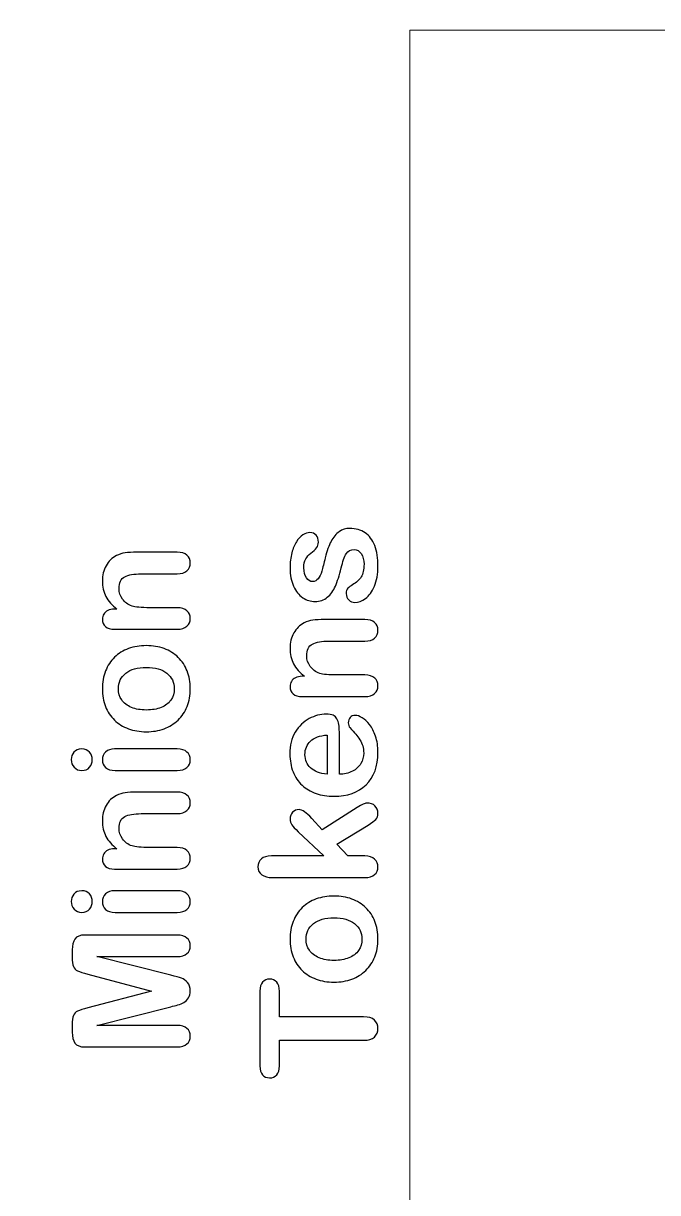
# Model space of a CAD drawing. Header units: inches. Extents: x -11.2 to 11.8, y -8.6 to 8.5.
# Drawn here: x -2.721 to -2.286, y 3.307 to 4.108 of the extents above; entities that cross this region are included whole.
import ezdxf

# ---------------------------------------------------------------- set-up
doc = ezdxf.new("R2010")
doc.units = ezdxf.units.IN
doc.header["$MEASUREMENT"] = 0
doc.layers.add('Tiny token holder', color=7, linetype='Continuous')

msp = doc.modelspace()

# ---------------------------------------------------------------- linework, layer by layer
at = {"layer": 'Tiny token holder', "color": 240, "lineweight": 9}
for points, knots in [([(-3.46482, 3.76611), (-3.46482, 3.76611), (-3.58981, 3.76611), (-3.58981, 3.76611), (-3.58981, 3.76611), (-3.58981, 3.76611), (-3.58981, 3.39111), (-3.58981, 3.39111), (-3.58981, 3.39111), (-3.58981, 3.39111), (-3.46482, 3.39111), (-3.46482, 3.39111), (-3.46482, 3.39111), (-3.46482, 3.39111), (-3.46482, 2.76611), (-3.46482, 2.76611), (-3.46482, 2.76611), (-3.46482, 2.76611), (-1.49749, 2.76611), (-1.49749, 2.76611), (-1.49749, 2.76611), (-1.49749, 2.76611), (-1.4975, 2.64111), (-1.4975, 2.64111), (-1.4975, 2.64111), (-1.4975, 2.64111), (-1.1225, 2.64111), (-1.1225, 2.64111), (-1.1225, 2.64111), (-1.1225, 2.64111), (-1.12249, 2.76611), (-1.12249, 2.76611), (-1.12249, 2.76611), (-1.12249, 2.76611), (-0.11482, 2.76611), (-0.11482, 2.76611), (-0.11482, 2.76611), (-0.11482, 2.76611), (-0.11482, 3.39111), (-0.11482, 3.39111), (-0.11482, 3.39111), (-0.11482, 3.39111), (0.01017, 3.39111), (0.01017, 3.39111), (0.01017, 3.39111), (0.01017, 3.39111), (0.01017, 3.76611), (0.01017, 3.76611), (0.01017, 3.76611), (0.01017, 3.76611), (-0.11482, 3.76611), (-0.11482, 3.76611), (-0.11482, 3.76611), (-0.11482, 3.76611), (-0.11482, 4.39111), (-0.11482, 4.39111), (-0.11482, 4.39111), (-0.11482, 4.39111), (-1.1225, 4.39111), (-1.1225, 4.39111), (-1.1225, 4.39111), (-1.1225, 4.39111), (-1.12249, 4.5161), (-1.12249, 4.5161), (-1.12249, 4.5161), (-1.12249, 4.5161), (-1.49749, 4.5161), (-1.49749, 4.5161), (-1.49749, 4.5161), (-1.49749, 4.5161), (-1.4975, 4.39111), (-1.4975, 4.39111), (-1.4975, 4.39111), (-1.4975, 4.39111), (-3.46482, 4.39111), (-3.46482, 4.39111), (-3.46482, 4.39111), (-3.46482, 4.39111), (-3.46482, 3.76611), (-3.46482, 3.76611)], [0, 0, 0, 0, 0.047619, 0.047619, 0.047619, 0.047619, 0.095238, 0.095238, 0.095238, 0.095238, 0.142857, 0.142857, 0.142857, 0.142857, 0.190476, 0.190476, 0.190476, 0.190476, 0.238095, 0.238095, 0.238095, 0.238095, 0.285714, 0.285714, 0.285714, 0.285714, 0.333333, 0.333333, 0.333333, 0.333333, 0.380952, 0.380952, 0.380952, 0.380952, 0.428571, 0.428571, 0.428571, 0.428571, 0.47619, 0.47619, 0.47619, 0.47619, 0.52381, 0.52381, 0.52381, 0.52381, 0.571429, 0.571429, 0.571429, 0.571429, 0.619048, 0.619048, 0.619048, 0.619048, 0.666667, 0.666667, 0.666667, 0.666667, 0.714286, 0.714286, 0.714286, 0.714286, 0.761905, 0.761905, 0.761905, 0.761905, 0.809524, 0.809524, 0.809524, 0.809524, 0.857143, 0.857143, 0.857143, 0.857143, 0.904762, 0.904762, 0.904762, 0.904762, 1, 1, 1, 1]), ([(-2.45608, 4.10361), (-2.45608, 4.10361), (-2.05608, 4.10361), (-2.05608, 4.10361), (-2.05608, 4.10361), (-2.05608, 4.10361), (-2.05608, 3.05361), (-2.05608, 3.05361), (-2.05608, 3.05361), (-2.05608, 3.05361), (-2.45608, 3.05361), (-2.45608, 3.05361), (-2.45608, 3.05361), (-2.45608, 3.05361), (-2.45608, 4.10361), (-2.45608, 4.10361)], [0, 0, 0, 0, 0.2, 0.2, 0.2, 0.2, 0.4, 0.4, 0.4, 0.4, 0.6, 0.6, 0.6, 0.6, 1, 1, 1, 1])]:
    msp.add_open_spline(points, degree=3, knots=knots, dxfattribs=at)
at = {"layer": 'Tiny token holder', "color": 250}
for points, knots in [([(-2.49715, 3.7623), (-2.49307, 3.7623), (-2.48957, 3.7613), (-2.48667, 3.75931), (-2.48667, 3.75931), (-2.48376, 3.75733), (-2.48156, 3.75439), (-2.48006, 3.7505), (-2.48006, 3.7505), (-2.47856, 3.74661), (-2.47781, 3.74189), (-2.47781, 3.73631), (-2.47781, 3.73631), (-2.47781, 3.731), (-2.47863, 3.72644), (-2.48026, 3.72265), (-2.48026, 3.72265), (-2.48187, 3.71885), (-2.48391, 3.71606), (-2.48635, 3.71424), (-2.48635, 3.71424), (-2.48878, 3.71244), (-2.49122, 3.71154), (-2.49369, 3.71154), (-2.49369, 3.71154), (-2.49531, 3.71154), (-2.4967, 3.71211), (-2.49785, 3.71328), (-2.49785, 3.71328), (-2.49902, 3.71443), (-2.49959, 3.71589), (-2.49959, 3.71767), (-2.49959, 3.71767), (-2.49959, 3.71922), (-2.4992, 3.72041), (-2.49844, 3.72124), (-2.49844, 3.72124), (-2.49769, 3.72207), (-2.49663, 3.72287), (-2.49524, 3.72363), (-2.49524, 3.72363), (-2.49259, 3.72515), (-2.49063, 3.72696), (-2.48933, 3.72907), (-2.48933, 3.72907), (-2.48802, 3.73119), (-2.48737, 3.73407), (-2.48737, 3.73772), (-2.48737, 3.73772), (-2.48737, 3.74069), (-2.48804, 3.74311), (-2.48935, 3.745), (-2.48935, 3.745), (-2.49067, 3.74691), (-2.49219, 3.74785), (-2.49389, 3.74785), (-2.49389, 3.74785), (-2.4965, 3.74785), (-2.49839, 3.74687), (-2.49959, 3.74491), (-2.49959, 3.74491), (-2.50078, 3.74293), (-2.50193, 3.73969), (-2.50302, 3.73517), (-2.50302, 3.73517), (-2.50428, 3.73007), (-2.50561, 3.72593), (-2.507, 3.72272), (-2.507, 3.72272), (-2.50839, 3.71954), (-2.51024, 3.71698), (-2.51252, 3.71506), (-2.51252, 3.71506), (-2.5148, 3.71315), (-2.51759, 3.71219), (-2.52093, 3.71219), (-2.52093, 3.71219), (-2.52391, 3.71219), (-2.5267, 3.71307), (-2.52935, 3.71483), (-2.52935, 3.71483), (-2.532, 3.71661), (-2.53409, 3.71922), (-2.53567, 3.72269), (-2.53567, 3.72269), (-2.53724, 3.72613), (-2.53804, 3.7303), (-2.53804, 3.73519), (-2.53804, 3.73519), (-2.53804, 3.73902), (-2.53765, 3.74246), (-2.53685, 3.7455), (-2.53685, 3.7455), (-2.53606, 3.74856), (-2.53498, 3.75111), (-2.53365, 3.75315), (-2.53365, 3.75315), (-2.5323, 3.7552), (-2.53081, 3.75676), (-2.52919, 3.75781), (-2.52919, 3.75781), (-2.52756, 3.75889), (-2.52596, 3.75943), (-2.52441, 3.75943), (-2.52441, 3.75943), (-2.52272, 3.75943), (-2.52131, 3.75885), (-2.52024, 3.7577), (-2.52024, 3.7577), (-2.51915, 3.75657), (-2.51861, 3.75494), (-2.51861, 3.75285), (-2.51861, 3.75285), (-2.51861, 3.75133), (-2.51904, 3.75004), (-2.51991, 3.74896), (-2.51991, 3.74896), (-2.52078, 3.74791), (-2.52207, 3.74669), (-2.52381, 3.7453), (-2.52381, 3.7453), (-2.52526, 3.74419), (-2.52643, 3.74287), (-2.5273, 3.74135), (-2.5273, 3.74135), (-2.52817, 3.73983), (-2.52859, 3.73778), (-2.52859, 3.73517), (-2.52859, 3.73517), (-2.52859, 3.7325), (-2.52802, 3.73028), (-2.52689, 3.7285), (-2.52689, 3.7285), (-2.52574, 3.72674), (-2.52431, 3.72585), (-2.52261, 3.72585), (-2.52261, 3.72585), (-2.52106, 3.72585), (-2.51978, 3.7265), (-2.5188, 3.7278), (-2.5188, 3.7278), (-2.5178, 3.72911), (-2.51696, 3.73085), (-2.51631, 3.73306), (-2.51631, 3.73306), (-2.51567, 3.73526), (-2.51487, 3.7383), (-2.51393, 3.74217), (-2.51393, 3.74217), (-2.51281, 3.74676), (-2.51146, 3.75052), (-2.50991, 3.75343), (-2.50991, 3.75343), (-2.50835, 3.75633), (-2.50652, 3.75854), (-2.50439, 3.76004), (-2.50439, 3.76004), (-2.50228, 3.76154), (-2.49987, 3.7623), (-2.49715, 3.7623)], [0, 0, 0, 0, 0.02439, 0.02439, 0.02439, 0.02439, 0.04878, 0.04878, 0.04878, 0.04878, 0.073171, 0.073171, 0.073171, 0.073171, 0.097561, 0.097561, 0.097561, 0.097561, 0.121951, 0.121951, 0.121951, 0.121951, 0.146341, 0.146341, 0.146341, 0.146341, 0.170732, 0.170732, 0.170732, 0.170732, 0.195122, 0.195122, 0.195122, 0.195122, 0.219512, 0.219512, 0.219512, 0.219512, 0.243902, 0.243902, 0.243902, 0.243902, 0.268293, 0.268293, 0.268293, 0.268293, 0.292683, 0.292683, 0.292683, 0.292683, 0.317073, 0.317073, 0.317073, 0.317073, 0.341463, 0.341463, 0.341463, 0.341463, 0.365854, 0.365854, 0.365854, 0.365854, 0.390244, 0.390244, 0.390244, 0.390244, 0.414634, 0.414634, 0.414634, 0.414634, 0.439024, 0.439024, 0.439024, 0.439024, 0.463415, 0.463415, 0.463415, 0.463415, 0.487805, 0.487805, 0.487805, 0.487805, 0.512195, 0.512195, 0.512195, 0.512195, 0.536585, 0.536585, 0.536585, 0.536585, 0.560976, 0.560976, 0.560976, 0.560976, 0.585366, 0.585366, 0.585366, 0.585366, 0.609756, 0.609756, 0.609756, 0.609756, 0.634146, 0.634146, 0.634146, 0.634146, 0.658537, 0.658537, 0.658537, 0.658537, 0.682927, 0.682927, 0.682927, 0.682927, 0.707317, 0.707317, 0.707317, 0.707317, 0.731707, 0.731707, 0.731707, 0.731707, 0.756098, 0.756098, 0.756098, 0.756098, 0.780488, 0.780488, 0.780488, 0.780488, 0.804878, 0.804878, 0.804878, 0.804878, 0.829268, 0.829268, 0.829268, 0.829268, 0.853659, 0.853659, 0.853659, 0.853659, 0.878049, 0.878049, 0.878049, 0.878049, 0.902439, 0.902439, 0.902439, 0.902439, 0.926829, 0.926829, 0.926829, 0.926829, 0.95122, 0.95122, 0.95122, 0.95122, 1, 1, 1, 1]), ([(-2.65844, 3.70703), (-2.65844, 3.70703), (-2.65665, 3.70703), (-2.65665, 3.70703), (-2.65665, 3.70703), (-2.66009, 3.70964), (-2.66261, 3.71249), (-2.66422, 3.71558), (-2.66422, 3.71558), (-2.66583, 3.71867), (-2.66663, 3.72223), (-2.66663, 3.72625), (-2.66663, 3.72625), (-2.66663, 3.73016), (-2.66578, 3.73364), (-2.66407, 3.73673), (-2.66407, 3.73673), (-2.66239, 3.7398), (-2.65998, 3.7421), (-2.65687, 3.74362), (-2.65687, 3.74362), (-2.65506, 3.7446), (-2.65311, 3.74523), (-2.651, 3.74553), (-2.651, 3.74553), (-2.64891, 3.7458), (-2.64622, 3.74595), (-2.64298, 3.74595), (-2.64298, 3.74595), (-2.64298, 3.74595), (-2.61541, 3.74595), (-2.61541, 3.74595), (-2.61541, 3.74595), (-2.61244, 3.74595), (-2.6102, 3.74527), (-2.60869, 3.74391), (-2.60869, 3.74391), (-2.60717, 3.74256), (-2.60641, 3.74079), (-2.60641, 3.73862), (-2.60641, 3.73862), (-2.60641, 3.73641), (-2.60719, 3.73462), (-2.60874, 3.73323), (-2.60874, 3.73323), (-2.6103, 3.73186), (-2.61252, 3.73117), (-2.61541, 3.73117), (-2.61541, 3.73117), (-2.61541, 3.73117), (-2.64011, 3.73117), (-2.64011, 3.73117), (-2.64011, 3.73117), (-2.64498, 3.73117), (-2.64872, 3.73049), (-2.65131, 3.72914), (-2.65131, 3.72914), (-2.65389, 3.72779), (-2.65519, 3.72508), (-2.65519, 3.72103), (-2.65519, 3.72103), (-2.65519, 3.7184), (-2.65441, 3.71599), (-2.65283, 3.7138), (-2.65283, 3.7138), (-2.65126, 3.71164), (-2.64909, 3.71004), (-2.64633, 3.70904), (-2.64633, 3.70904), (-2.64413, 3.70832), (-2.64002, 3.70795), (-2.63396, 3.70795), (-2.63396, 3.70795), (-2.63396, 3.70795), (-2.61541, 3.70795), (-2.61541, 3.70795), (-2.61541, 3.70795), (-2.61241, 3.70795), (-2.61017, 3.70725), (-2.60867, 3.70586), (-2.60867, 3.70586), (-2.60717, 3.70447), (-2.60641, 3.70267), (-2.60641, 3.70049), (-2.60641, 3.70049), (-2.60641, 3.69836), (-2.60719, 3.6966), (-2.60874, 3.69523), (-2.60874, 3.69523), (-2.6103, 3.69386), (-2.61252, 3.69317), (-2.61541, 3.69317), (-2.61541, 3.69317), (-2.61541, 3.69317), (-2.65822, 3.69317), (-2.65822, 3.69317), (-2.65822, 3.69317), (-2.66104, 3.69317), (-2.66315, 3.69379), (-2.66454, 3.69501), (-2.66454, 3.69501), (-2.66593, 3.69625), (-2.66663, 3.69792), (-2.66663, 3.70004), (-2.66663, 3.70004), (-2.66663, 3.70134), (-2.66631, 3.70253), (-2.6657, 3.70356), (-2.6657, 3.70356), (-2.66509, 3.70462), (-2.66417, 3.70545), (-2.66294, 3.70608), (-2.66294, 3.70608), (-2.6617, 3.70671), (-2.6602, 3.70703), (-2.65844, 3.70703)], [0, 0, 0, 0, 0.033333, 0.033333, 0.033333, 0.033333, 0.066667, 0.066667, 0.066667, 0.066667, 0.1, 0.1, 0.1, 0.1, 0.133333, 0.133333, 0.133333, 0.133333, 0.166667, 0.166667, 0.166667, 0.166667, 0.2, 0.2, 0.2, 0.2, 0.233333, 0.233333, 0.233333, 0.233333, 0.266667, 0.266667, 0.266667, 0.266667, 0.3, 0.3, 0.3, 0.3, 0.333333, 0.333333, 0.333333, 0.333333, 0.366667, 0.366667, 0.366667, 0.366667, 0.4, 0.4, 0.4, 0.4, 0.433333, 0.433333, 0.433333, 0.433333, 0.466667, 0.466667, 0.466667, 0.466667, 0.5, 0.5, 0.5, 0.5, 0.533333, 0.533333, 0.533333, 0.533333, 0.566667, 0.566667, 0.566667, 0.566667, 0.6, 0.6, 0.6, 0.6, 0.633333, 0.633333, 0.633333, 0.633333, 0.666667, 0.666667, 0.666667, 0.666667, 0.7, 0.7, 0.7, 0.7, 0.733333, 0.733333, 0.733333, 0.733333, 0.766667, 0.766667, 0.766667, 0.766667, 0.8, 0.8, 0.8, 0.8, 0.833333, 0.833333, 0.833333, 0.833333, 0.866667, 0.866667, 0.866667, 0.866667, 0.9, 0.9, 0.9, 0.9, 0.933333, 0.933333, 0.933333, 0.933333, 1, 1, 1, 1]), ([(-2.52985, 3.66093), (-2.52985, 3.66093), (-2.52806, 3.66093), (-2.52806, 3.66093), (-2.52806, 3.66093), (-2.5315, 3.66354), (-2.53402, 3.66639), (-2.53563, 3.66948), (-2.53563, 3.66948), (-2.53724, 3.67257), (-2.53804, 3.67613), (-2.53804, 3.68015), (-2.53804, 3.68015), (-2.53804, 3.68406), (-2.53719, 3.68754), (-2.53548, 3.69063), (-2.53548, 3.69063), (-2.5338, 3.6937), (-2.53139, 3.696), (-2.52828, 3.69752), (-2.52828, 3.69752), (-2.52646, 3.6985), (-2.52452, 3.69913), (-2.52241, 3.69943), (-2.52241, 3.69943), (-2.52031, 3.6997), (-2.51763, 3.69985), (-2.51439, 3.69985), (-2.51439, 3.69985), (-2.51439, 3.69985), (-2.48681, 3.69985), (-2.48681, 3.69985), (-2.48681, 3.69985), (-2.48385, 3.69985), (-2.48161, 3.69917), (-2.48009, 3.69781), (-2.48009, 3.69781), (-2.47857, 3.69646), (-2.47781, 3.69469), (-2.47781, 3.69252), (-2.47781, 3.69252), (-2.47781, 3.69031), (-2.47859, 3.68852), (-2.48015, 3.68713), (-2.48015, 3.68713), (-2.4817, 3.68576), (-2.48393, 3.68507), (-2.48681, 3.68507), (-2.48681, 3.68507), (-2.48681, 3.68507), (-2.51152, 3.68507), (-2.51152, 3.68507), (-2.51152, 3.68507), (-2.51639, 3.68507), (-2.52013, 3.68439), (-2.52272, 3.68304), (-2.52272, 3.68304), (-2.5253, 3.68169), (-2.52659, 3.67898), (-2.52659, 3.67493), (-2.52659, 3.67493), (-2.52659, 3.6723), (-2.52581, 3.66989), (-2.52424, 3.6677), (-2.52424, 3.6677), (-2.52267, 3.66554), (-2.5205, 3.66394), (-2.51774, 3.66294), (-2.51774, 3.66294), (-2.51554, 3.66222), (-2.51143, 3.66185), (-2.50537, 3.66185), (-2.50537, 3.66185), (-2.50537, 3.66185), (-2.48681, 3.66185), (-2.48681, 3.66185), (-2.48681, 3.66185), (-2.48381, 3.66185), (-2.48157, 3.66115), (-2.48007, 3.65976), (-2.48007, 3.65976), (-2.47857, 3.65837), (-2.47781, 3.65657), (-2.47781, 3.65439), (-2.47781, 3.65439), (-2.47781, 3.65226), (-2.47859, 3.6505), (-2.48015, 3.64913), (-2.48015, 3.64913), (-2.4817, 3.64776), (-2.48393, 3.64707), (-2.48681, 3.64707), (-2.48681, 3.64707), (-2.48681, 3.64707), (-2.52963, 3.64707), (-2.52963, 3.64707), (-2.52963, 3.64707), (-2.53244, 3.64707), (-2.53456, 3.64769), (-2.53594, 3.64891), (-2.53594, 3.64891), (-2.53733, 3.65015), (-2.53804, 3.65182), (-2.53804, 3.65394), (-2.53804, 3.65394), (-2.53804, 3.65524), (-2.53772, 3.65643), (-2.53711, 3.65746), (-2.53711, 3.65746), (-2.5365, 3.65852), (-2.53557, 3.65935), (-2.53435, 3.65998), (-2.53435, 3.65998), (-2.53311, 3.66061), (-2.53161, 3.66093), (-2.52985, 3.66093)], [0, 0, 0, 0, 0.033333, 0.033333, 0.033333, 0.033333, 0.066667, 0.066667, 0.066667, 0.066667, 0.1, 0.1, 0.1, 0.1, 0.133333, 0.133333, 0.133333, 0.133333, 0.166667, 0.166667, 0.166667, 0.166667, 0.2, 0.2, 0.2, 0.2, 0.233333, 0.233333, 0.233333, 0.233333, 0.266667, 0.266667, 0.266667, 0.266667, 0.3, 0.3, 0.3, 0.3, 0.333333, 0.333333, 0.333333, 0.333333, 0.366667, 0.366667, 0.366667, 0.366667, 0.4, 0.4, 0.4, 0.4, 0.433333, 0.433333, 0.433333, 0.433333, 0.466667, 0.466667, 0.466667, 0.466667, 0.5, 0.5, 0.5, 0.5, 0.533333, 0.533333, 0.533333, 0.533333, 0.566667, 0.566667, 0.566667, 0.566667, 0.6, 0.6, 0.6, 0.6, 0.633333, 0.633333, 0.633333, 0.633333, 0.666667, 0.666667, 0.666667, 0.666667, 0.7, 0.7, 0.7, 0.7, 0.733333, 0.733333, 0.733333, 0.733333, 0.766667, 0.766667, 0.766667, 0.766667, 0.8, 0.8, 0.8, 0.8, 0.833333, 0.833333, 0.833333, 0.833333, 0.866667, 0.866667, 0.866667, 0.866667, 0.9, 0.9, 0.9, 0.9, 0.933333, 0.933333, 0.933333, 0.933333, 1, 1, 1, 1]), ([(-2.6365, 3.68195), (-2.63207, 3.68195), (-2.62802, 3.68127), (-2.6243, 3.6799), (-2.6243, 3.6799), (-2.62057, 3.67851), (-2.61737, 3.67653), (-2.6147, 3.67392), (-2.6147, 3.67392), (-2.61202, 3.67132), (-2.60998, 3.66819), (-2.60856, 3.66458), (-2.60856, 3.66458), (-2.60713, 3.66097), (-2.60641, 3.6569), (-2.60641, 3.65238), (-2.60641, 3.65238), (-2.60641, 3.64788), (-2.60713, 3.64384), (-2.60857, 3.64027), (-2.60857, 3.64027), (-2.61002, 3.63669), (-2.61209, 3.63358), (-2.6148, 3.63095), (-2.6148, 3.63095), (-2.61748, 3.62834), (-2.62067, 3.62634), (-2.62433, 3.62499), (-2.62433, 3.62499), (-2.628, 3.62364), (-2.63207, 3.62295), (-2.63652, 3.62295), (-2.63652, 3.62295), (-2.641, 3.62295), (-2.64511, 3.62364), (-2.64883, 3.62501), (-2.64883, 3.62501), (-2.65256, 3.6264), (-2.65574, 3.62836), (-2.65839, 3.63093), (-2.65839, 3.63093), (-2.66102, 3.63351), (-2.66306, 3.63662), (-2.66448, 3.64027), (-2.66448, 3.64027), (-2.66591, 3.64392), (-2.66663, 3.64795), (-2.66663, 3.65238), (-2.66663, 3.65238), (-2.66663, 3.65686), (-2.66591, 3.66093), (-2.66446, 3.66458), (-2.66446, 3.66458), (-2.66302, 3.66823), (-2.66094, 3.67136), (-2.65826, 3.67397), (-2.65826, 3.67397), (-2.65559, 3.67658), (-2.65241, 3.67856), (-2.6487, 3.67992), (-2.6487, 3.67992), (-2.64502, 3.68127), (-2.64094, 3.68195), (-2.6365, 3.68195)], [0, 0, 0, 0, 0.058824, 0.058824, 0.058824, 0.058824, 0.117647, 0.117647, 0.117647, 0.117647, 0.176471, 0.176471, 0.176471, 0.176471, 0.235294, 0.235294, 0.235294, 0.235294, 0.294118, 0.294118, 0.294118, 0.294118, 0.352941, 0.352941, 0.352941, 0.352941, 0.411765, 0.411765, 0.411765, 0.411765, 0.470588, 0.470588, 0.470588, 0.470588, 0.529412, 0.529412, 0.529412, 0.529412, 0.588235, 0.588235, 0.588235, 0.588235, 0.647059, 0.647059, 0.647059, 0.647059, 0.705882, 0.705882, 0.705882, 0.705882, 0.764706, 0.764706, 0.764706, 0.764706, 0.823529, 0.823529, 0.823529, 0.823529, 0.882353, 0.882353, 0.882353, 0.882353, 1, 1, 1, 1]), ([(-2.6365, 3.66706), (-2.64252, 3.66706), (-2.64722, 3.66573), (-2.65059, 3.66308), (-2.65059, 3.66308), (-2.65394, 3.66042), (-2.65563, 3.65686), (-2.65563, 3.65238), (-2.65563, 3.65238), (-2.65563, 3.64947), (-2.65487, 3.64693), (-2.65337, 3.64473), (-2.65337, 3.64473), (-2.65187, 3.64253), (-2.64967, 3.64082), (-2.64674, 3.63964), (-2.64674, 3.63964), (-2.64381, 3.63843), (-2.64039, 3.63784), (-2.6365, 3.63784), (-2.6365, 3.63784), (-2.63263, 3.63784), (-2.62924, 3.63843), (-2.62635, 3.6396), (-2.62635, 3.6396), (-2.62346, 3.64079), (-2.62124, 3.64245), (-2.6197, 3.64464), (-2.6197, 3.64464), (-2.61817, 3.64682), (-2.61741, 3.64942), (-2.61741, 3.65238), (-2.61741, 3.65238), (-2.61741, 3.65686), (-2.61909, 3.66042), (-2.62248, 3.66308), (-2.62248, 3.66308), (-2.62585, 3.66573), (-2.63052, 3.66706), (-2.6365, 3.66706)], [0, 0, 0, 0, 0.090909, 0.090909, 0.090909, 0.090909, 0.181818, 0.181818, 0.181818, 0.181818, 0.272727, 0.272727, 0.272727, 0.272727, 0.363636, 0.363636, 0.363636, 0.363636, 0.454545, 0.454545, 0.454545, 0.454545, 0.545455, 0.545455, 0.545455, 0.545455, 0.636364, 0.636364, 0.636364, 0.636364, 0.727273, 0.727273, 0.727273, 0.727273, 0.818182, 0.818182, 0.818182, 0.818182, 1, 1, 1, 1]), ([(-2.50426, 3.62281), (-2.50426, 3.62281), (-2.50426, 3.59383), (-2.50426, 3.59383), (-2.50426, 3.59383), (-2.50089, 3.59387), (-2.49793, 3.59456), (-2.49535, 3.59587), (-2.49535, 3.59587), (-2.49278, 3.59719), (-2.49085, 3.59894), (-2.48956, 3.60113), (-2.48956, 3.60113), (-2.48824, 3.60331), (-2.48759, 3.60574), (-2.48759, 3.60837), (-2.48759, 3.60837), (-2.48759, 3.61015), (-2.4878, 3.61176), (-2.48822, 3.61322), (-2.48822, 3.61322), (-2.48863, 3.6147), (-2.48928, 3.61611), (-2.49017, 3.61748), (-2.49017, 3.61748), (-2.49106, 3.61887), (-2.492, 3.62013), (-2.49302, 3.62128), (-2.49302, 3.62128), (-2.49404, 3.62244), (-2.49541, 3.62394), (-2.49715, 3.6258), (-2.49715, 3.6258), (-2.4978, 3.62656), (-2.49813, 3.62763), (-2.49813, 3.62904), (-2.49813, 3.62904), (-2.49813, 3.63056), (-2.4977, 3.6318), (-2.49687, 3.63274), (-2.49687, 3.63274), (-2.49606, 3.63367), (-2.49487, 3.63415), (-2.49335, 3.63415), (-2.49335, 3.63415), (-2.49202, 3.63415), (-2.49046, 3.63361), (-2.48867, 3.63257), (-2.48867, 3.63257), (-2.48689, 3.63152), (-2.48517, 3.62994), (-2.48354, 3.62781), (-2.48354, 3.62781), (-2.48189, 3.6257), (-2.48052, 3.62306), (-2.47944, 3.61985), (-2.47944, 3.61985), (-2.47835, 3.61665), (-2.47781, 3.61296), (-2.47781, 3.60881), (-2.47781, 3.60881), (-2.47781, 3.5993), (-2.48052, 3.59191), (-2.48594, 3.58663), (-2.48594, 3.58663), (-2.49137, 3.58135), (-2.49874, 3.57872), (-2.50804, 3.57872), (-2.50804, 3.57872), (-2.51241, 3.57872), (-2.51648, 3.57937), (-2.52022, 3.58067), (-2.52022, 3.58067), (-2.52396, 3.58196), (-2.52717, 3.58387), (-2.52985, 3.58635), (-2.52985, 3.58635), (-2.53252, 3.58885), (-2.53457, 3.59193), (-2.536, 3.59557), (-2.536, 3.59557), (-2.53743, 3.59922), (-2.53815, 3.60328), (-2.53815, 3.60772), (-2.53815, 3.60772), (-2.53815, 3.61352), (-2.53693, 3.61848), (-2.53448, 3.62261), (-2.53448, 3.62261), (-2.53204, 3.62676), (-2.52887, 3.62985), (-2.525, 3.63193), (-2.525, 3.63193), (-2.52113, 3.63398), (-2.51719, 3.63502), (-2.51317, 3.63502), (-2.51317, 3.63502), (-2.50944, 3.63502), (-2.50702, 3.63394), (-2.50591, 3.63181), (-2.50591, 3.63181), (-2.50481, 3.62969), (-2.50426, 3.62669), (-2.50426, 3.62281)], [0, 0, 0, 0, 0.037037, 0.037037, 0.037037, 0.037037, 0.074074, 0.074074, 0.074074, 0.074074, 0.111111, 0.111111, 0.111111, 0.111111, 0.148148, 0.148148, 0.148148, 0.148148, 0.185185, 0.185185, 0.185185, 0.185185, 0.222222, 0.222222, 0.222222, 0.222222, 0.259259, 0.259259, 0.259259, 0.259259, 0.296296, 0.296296, 0.296296, 0.296296, 0.333333, 0.333333, 0.333333, 0.333333, 0.37037, 0.37037, 0.37037, 0.37037, 0.407407, 0.407407, 0.407407, 0.407407, 0.444444, 0.444444, 0.444444, 0.444444, 0.481481, 0.481481, 0.481481, 0.481481, 0.518519, 0.518519, 0.518519, 0.518519, 0.555556, 0.555556, 0.555556, 0.555556, 0.592593, 0.592593, 0.592593, 0.592593, 0.62963, 0.62963, 0.62963, 0.62963, 0.666667, 0.666667, 0.666667, 0.666667, 0.703704, 0.703704, 0.703704, 0.703704, 0.740741, 0.740741, 0.740741, 0.740741, 0.777778, 0.777778, 0.777778, 0.777778, 0.814815, 0.814815, 0.814815, 0.814815, 0.851852, 0.851852, 0.851852, 0.851852, 0.888889, 0.888889, 0.888889, 0.888889, 0.925926, 0.925926, 0.925926, 0.925926, 1, 1, 1, 1]), ([(-2.5127, 3.59383), (-2.5127, 3.59383), (-2.5127, 3.62069), (-2.5127, 3.62069), (-2.5127, 3.62069), (-2.51776, 3.62033), (-2.52154, 3.61896), (-2.52406, 3.61659), (-2.52406, 3.61659), (-2.52656, 3.61422), (-2.52781, 3.61111), (-2.52781, 3.60724), (-2.52781, 3.60724), (-2.52781, 3.60354), (-2.52654, 3.60052), (-2.524, 3.59815), (-2.524, 3.59815), (-2.52144, 3.59578), (-2.51769, 3.59433), (-2.5127, 3.59383)], [0, 0, 0, 0, 0.166667, 0.166667, 0.166667, 0.166667, 0.333333, 0.333333, 0.333333, 0.333333, 0.5, 0.5, 0.5, 0.5, 0.666667, 0.666667, 0.666667, 0.666667, 1, 1, 1, 1]), ([(-2.67352, 3.60386), (-2.67352, 3.60181), (-2.67415, 3.60005), (-2.67541, 3.59858), (-2.67541, 3.59858), (-2.67667, 3.59712), (-2.67846, 3.5964), (-2.68078, 3.5964), (-2.68078, 3.5964), (-2.68285, 3.5964), (-2.68457, 3.59714), (-2.68593, 3.59864), (-2.68593, 3.59864), (-2.68728, 3.60014), (-2.68796, 3.60188), (-2.68796, 3.60386), (-2.68796, 3.60386), (-2.68796, 3.60579), (-2.68735, 3.60747), (-2.68613, 3.60895), (-2.68613, 3.60895), (-2.68489, 3.61044), (-2.68311, 3.61118), (-2.68078, 3.61118), (-2.68078, 3.61118), (-2.6785, 3.61118), (-2.67672, 3.61045), (-2.67544, 3.60901), (-2.67544, 3.60901), (-2.67417, 3.60757), (-2.67352, 3.60586), (-2.67352, 3.60386)], [0, 0, 0, 0, 0.111111, 0.111111, 0.111111, 0.111111, 0.222222, 0.222222, 0.222222, 0.222222, 0.333333, 0.333333, 0.333333, 0.333333, 0.444444, 0.444444, 0.444444, 0.444444, 0.555556, 0.555556, 0.555556, 0.555556, 0.666667, 0.666667, 0.666667, 0.666667, 0.777778, 0.777778, 0.777778, 0.777778, 1, 1, 1, 1]), ([(-2.65822, 3.61118), (-2.65822, 3.61118), (-2.61541, 3.61118), (-2.61541, 3.61118), (-2.61541, 3.61118), (-2.61244, 3.61118), (-2.6102, 3.61047), (-2.60869, 3.60907), (-2.60869, 3.60907), (-2.60717, 3.60766), (-2.60641, 3.60588), (-2.60641, 3.60371), (-2.60641, 3.60371), (-2.60641, 3.60155), (-2.60719, 3.59979), (-2.60874, 3.59844), (-2.60874, 3.59844), (-2.6103, 3.59708), (-2.61252, 3.5964), (-2.61541, 3.5964), (-2.61541, 3.5964), (-2.61541, 3.5964), (-2.65778, 3.5964), (-2.65778, 3.5964), (-2.65778, 3.5964), (-2.66072, 3.5964), (-2.66293, 3.59708), (-2.66441, 3.59844), (-2.66441, 3.59844), (-2.66589, 3.59979), (-2.66663, 3.60155), (-2.66663, 3.60371), (-2.66663, 3.60371), (-2.66663, 3.60588), (-2.66589, 3.60766), (-2.66441, 3.60907), (-2.66441, 3.60907), (-2.66293, 3.61047), (-2.66085, 3.61118), (-2.65822, 3.61118)], [0, 0, 0, 0, 0.090909, 0.090909, 0.090909, 0.090909, 0.181818, 0.181818, 0.181818, 0.181818, 0.272727, 0.272727, 0.272727, 0.272727, 0.363636, 0.363636, 0.363636, 0.363636, 0.454545, 0.454545, 0.454545, 0.454545, 0.545455, 0.545455, 0.545455, 0.545455, 0.636364, 0.636364, 0.636364, 0.636364, 0.727273, 0.727273, 0.727273, 0.727273, 0.818182, 0.818182, 0.818182, 0.818182, 1, 1, 1, 1]), ([(-2.65844, 3.5427), (-2.65844, 3.5427), (-2.65665, 3.5427), (-2.65665, 3.5427), (-2.65665, 3.5427), (-2.66009, 3.54531), (-2.66261, 3.54816), (-2.66422, 3.55125), (-2.66422, 3.55125), (-2.66583, 3.55434), (-2.66663, 3.5579), (-2.66663, 3.56192), (-2.66663, 3.56192), (-2.66663, 3.56583), (-2.66578, 3.56931), (-2.66407, 3.5724), (-2.66407, 3.5724), (-2.66239, 3.57547), (-2.65998, 3.57777), (-2.65687, 3.57929), (-2.65687, 3.57929), (-2.65506, 3.58027), (-2.65311, 3.5809), (-2.651, 3.5812), (-2.651, 3.5812), (-2.64891, 3.58147), (-2.64622, 3.58162), (-2.64298, 3.58162), (-2.64298, 3.58162), (-2.64298, 3.58162), (-2.61541, 3.58162), (-2.61541, 3.58162), (-2.61541, 3.58162), (-2.61244, 3.58162), (-2.6102, 3.58094), (-2.60869, 3.57958), (-2.60869, 3.57958), (-2.60717, 3.57823), (-2.60641, 3.57646), (-2.60641, 3.57429), (-2.60641, 3.57429), (-2.60641, 3.57208), (-2.60719, 3.57029), (-2.60874, 3.5689), (-2.60874, 3.5689), (-2.6103, 3.56753), (-2.61252, 3.56684), (-2.61541, 3.56684), (-2.61541, 3.56684), (-2.61541, 3.56684), (-2.64011, 3.56684), (-2.64011, 3.56684), (-2.64011, 3.56684), (-2.64498, 3.56684), (-2.64872, 3.56616), (-2.65131, 3.56481), (-2.65131, 3.56481), (-2.65389, 3.56346), (-2.65519, 3.56075), (-2.65519, 3.5567), (-2.65519, 3.5567), (-2.65519, 3.55407), (-2.65441, 3.55166), (-2.65283, 3.54947), (-2.65283, 3.54947), (-2.65126, 3.54731), (-2.64909, 3.54571), (-2.64633, 3.54471), (-2.64633, 3.54471), (-2.64413, 3.54399), (-2.64002, 3.54362), (-2.63396, 3.54362), (-2.63396, 3.54362), (-2.63396, 3.54362), (-2.61541, 3.54362), (-2.61541, 3.54362), (-2.61541, 3.54362), (-2.61241, 3.54362), (-2.61017, 3.54292), (-2.60867, 3.54153), (-2.60867, 3.54153), (-2.60717, 3.54014), (-2.60641, 3.53834), (-2.60641, 3.53616), (-2.60641, 3.53616), (-2.60641, 3.53403), (-2.60719, 3.53227), (-2.60874, 3.5309), (-2.60874, 3.5309), (-2.6103, 3.52953), (-2.61252, 3.52884), (-2.61541, 3.52884), (-2.61541, 3.52884), (-2.61541, 3.52884), (-2.65822, 3.52884), (-2.65822, 3.52884), (-2.65822, 3.52884), (-2.66104, 3.52884), (-2.66315, 3.52946), (-2.66454, 3.53068), (-2.66454, 3.53068), (-2.66593, 3.53192), (-2.66663, 3.53359), (-2.66663, 3.53571), (-2.66663, 3.53571), (-2.66663, 3.53701), (-2.66631, 3.5382), (-2.6657, 3.53923), (-2.6657, 3.53923), (-2.66509, 3.54029), (-2.66417, 3.54112), (-2.66294, 3.54175), (-2.66294, 3.54175), (-2.6617, 3.54238), (-2.6602, 3.5427), (-2.65844, 3.5427)], [0, 0, 0, 0, 0.033333, 0.033333, 0.033333, 0.033333, 0.066667, 0.066667, 0.066667, 0.066667, 0.1, 0.1, 0.1, 0.1, 0.133333, 0.133333, 0.133333, 0.133333, 0.166667, 0.166667, 0.166667, 0.166667, 0.2, 0.2, 0.2, 0.2, 0.233333, 0.233333, 0.233333, 0.233333, 0.266667, 0.266667, 0.266667, 0.266667, 0.3, 0.3, 0.3, 0.3, 0.333333, 0.333333, 0.333333, 0.333333, 0.366667, 0.366667, 0.366667, 0.366667, 0.4, 0.4, 0.4, 0.4, 0.433333, 0.433333, 0.433333, 0.433333, 0.466667, 0.466667, 0.466667, 0.466667, 0.5, 0.5, 0.5, 0.5, 0.533333, 0.533333, 0.533333, 0.533333, 0.566667, 0.566667, 0.566667, 0.566667, 0.6, 0.6, 0.6, 0.6, 0.633333, 0.633333, 0.633333, 0.633333, 0.666667, 0.666667, 0.666667, 0.666667, 0.7, 0.7, 0.7, 0.7, 0.733333, 0.733333, 0.733333, 0.733333, 0.766667, 0.766667, 0.766667, 0.766667, 0.8, 0.8, 0.8, 0.8, 0.833333, 0.833333, 0.833333, 0.833333, 0.866667, 0.866667, 0.866667, 0.866667, 0.9, 0.9, 0.9, 0.9, 0.933333, 0.933333, 0.933333, 0.933333, 1, 1, 1, 1]), ([(-2.48459, 3.55894), (-2.48459, 3.55894), (-2.50604, 3.54587), (-2.50604, 3.54587), (-2.50604, 3.54587), (-2.50604, 3.54587), (-2.49846, 3.53783), (-2.49846, 3.53783), (-2.49846, 3.53783), (-2.49846, 3.53783), (-2.4867, 3.53783), (-2.4867, 3.53783), (-2.4867, 3.53783), (-2.48385, 3.53783), (-2.48165, 3.53707), (-2.48011, 3.53557), (-2.48011, 3.53557), (-2.47857, 3.53407), (-2.47781, 3.53235), (-2.47781, 3.53039), (-2.47781, 3.53039), (-2.47781, 3.52811), (-2.47857, 3.52631), (-2.48009, 3.52502), (-2.48009, 3.52502), (-2.48161, 3.5237), (-2.48385, 3.52306), (-2.48681, 3.52306), (-2.48681, 3.52306), (-2.48681, 3.52306), (-2.54994, 3.52306), (-2.54994, 3.52306), (-2.54994, 3.52306), (-2.55324, 3.52306), (-2.55574, 3.52369), (-2.55746, 3.52496), (-2.55746, 3.52496), (-2.55919, 3.52622), (-2.56004, 3.52804), (-2.56004, 3.53039), (-2.56004, 3.53039), (-2.56004, 3.53267), (-2.55926, 3.53448), (-2.5577, 3.53581), (-2.5577, 3.53581), (-2.55615, 3.53717), (-2.55385, 3.53783), (-2.55081, 3.53783), (-2.55081, 3.53783), (-2.55081, 3.53783), (-2.51493, 3.53783), (-2.51493, 3.53783), (-2.51493, 3.53783), (-2.51493, 3.53783), (-2.53239, 3.55448), (-2.53239, 3.55448), (-2.53239, 3.55448), (-2.53456, 3.55656), (-2.53606, 3.55813), (-2.53685, 3.5592), (-2.53685, 3.5592), (-2.53765, 3.5603), (-2.53804, 3.56161), (-2.53804, 3.56317), (-2.53804, 3.56317), (-2.53804, 3.56502), (-2.53744, 3.56656), (-2.53628, 3.56778), (-2.53628, 3.56778), (-2.53509, 3.56902), (-2.53363, 3.56963), (-2.53185, 3.56963), (-2.53185, 3.56963), (-2.52969, 3.56963), (-2.5268, 3.56761), (-2.52317, 3.56361), (-2.52317, 3.56361), (-2.52317, 3.56361), (-2.51596, 3.55574), (-2.51596, 3.55574), (-2.51596, 3.55574), (-2.51596, 3.55574), (-2.49209, 3.57093), (-2.49209, 3.57093), (-2.49209, 3.57093), (-2.49031, 3.57206), (-2.48896, 3.57285), (-2.48804, 3.57333), (-2.48804, 3.57333), (-2.48711, 3.57383), (-2.48624, 3.57407), (-2.48541, 3.57407), (-2.48541, 3.57407), (-2.48306, 3.57407), (-2.4812, 3.57343), (-2.47985, 3.57215), (-2.47985, 3.57215), (-2.4785, 3.57087), (-2.47781, 3.56917), (-2.47781, 3.56707), (-2.47781, 3.56707), (-2.47781, 3.56526), (-2.4783, 3.56387), (-2.47928, 3.56291), (-2.47928, 3.56291), (-2.48026, 3.56193), (-2.48202, 3.56061), (-2.48459, 3.55894)], [0, 0, 0, 0, 0.035714, 0.035714, 0.035714, 0.035714, 0.071429, 0.071429, 0.071429, 0.071429, 0.107143, 0.107143, 0.107143, 0.107143, 0.142857, 0.142857, 0.142857, 0.142857, 0.178571, 0.178571, 0.178571, 0.178571, 0.214286, 0.214286, 0.214286, 0.214286, 0.25, 0.25, 0.25, 0.25, 0.285714, 0.285714, 0.285714, 0.285714, 0.321429, 0.321429, 0.321429, 0.321429, 0.357143, 0.357143, 0.357143, 0.357143, 0.392857, 0.392857, 0.392857, 0.392857, 0.428571, 0.428571, 0.428571, 0.428571, 0.464286, 0.464286, 0.464286, 0.464286, 0.5, 0.5, 0.5, 0.5, 0.535714, 0.535714, 0.535714, 0.535714, 0.571429, 0.571429, 0.571429, 0.571429, 0.607143, 0.607143, 0.607143, 0.607143, 0.642857, 0.642857, 0.642857, 0.642857, 0.678571, 0.678571, 0.678571, 0.678571, 0.714286, 0.714286, 0.714286, 0.714286, 0.75, 0.75, 0.75, 0.75, 0.785714, 0.785714, 0.785714, 0.785714, 0.821429, 0.821429, 0.821429, 0.821429, 0.857143, 0.857143, 0.857143, 0.857143, 0.892857, 0.892857, 0.892857, 0.892857, 0.928571, 0.928571, 0.928571, 0.928571, 1, 1, 1, 1]), ([(-2.67352, 3.50664), (-2.67352, 3.50459), (-2.67415, 3.50283), (-2.67541, 3.50136), (-2.67541, 3.50136), (-2.67667, 3.4999), (-2.67846, 3.49918), (-2.68078, 3.49918), (-2.68078, 3.49918), (-2.68285, 3.49918), (-2.68457, 3.49992), (-2.68593, 3.50142), (-2.68593, 3.50142), (-2.68728, 3.50292), (-2.68796, 3.50466), (-2.68796, 3.50664), (-2.68796, 3.50664), (-2.68796, 3.50857), (-2.68735, 3.51025), (-2.68613, 3.51173), (-2.68613, 3.51173), (-2.68489, 3.51322), (-2.68311, 3.51396), (-2.68078, 3.51396), (-2.68078, 3.51396), (-2.6785, 3.51396), (-2.67672, 3.51323), (-2.67544, 3.51179), (-2.67544, 3.51179), (-2.67417, 3.51035), (-2.67352, 3.50864), (-2.67352, 3.50664)], [0, 0, 0, 0, 0.111111, 0.111111, 0.111111, 0.111111, 0.222222, 0.222222, 0.222222, 0.222222, 0.333333, 0.333333, 0.333333, 0.333333, 0.444444, 0.444444, 0.444444, 0.444444, 0.555556, 0.555556, 0.555556, 0.555556, 0.666667, 0.666667, 0.666667, 0.666667, 0.777778, 0.777778, 0.777778, 0.777778, 1, 1, 1, 1]), ([(-2.65822, 3.51396), (-2.65822, 3.51396), (-2.61541, 3.51396), (-2.61541, 3.51396), (-2.61541, 3.51396), (-2.61244, 3.51396), (-2.6102, 3.51325), (-2.60869, 3.51185), (-2.60869, 3.51185), (-2.60717, 3.51044), (-2.60641, 3.50866), (-2.60641, 3.50649), (-2.60641, 3.50649), (-2.60641, 3.50433), (-2.60719, 3.50257), (-2.60874, 3.50122), (-2.60874, 3.50122), (-2.6103, 3.49986), (-2.61252, 3.49918), (-2.61541, 3.49918), (-2.61541, 3.49918), (-2.61541, 3.49918), (-2.65778, 3.49918), (-2.65778, 3.49918), (-2.65778, 3.49918), (-2.66072, 3.49918), (-2.66293, 3.49986), (-2.66441, 3.50122), (-2.66441, 3.50122), (-2.66589, 3.50257), (-2.66663, 3.50433), (-2.66663, 3.50649), (-2.66663, 3.50649), (-2.66663, 3.50866), (-2.66589, 3.51044), (-2.66441, 3.51185), (-2.66441, 3.51185), (-2.66293, 3.51325), (-2.66085, 3.51396), (-2.65822, 3.51396)], [0, 0, 0, 0, 0.090909, 0.090909, 0.090909, 0.090909, 0.181818, 0.181818, 0.181818, 0.181818, 0.272727, 0.272727, 0.272727, 0.272727, 0.363636, 0.363636, 0.363636, 0.363636, 0.454545, 0.454545, 0.454545, 0.454545, 0.545455, 0.545455, 0.545455, 0.545455, 0.636364, 0.636364, 0.636364, 0.636364, 0.727273, 0.727273, 0.727273, 0.727273, 0.818182, 0.818182, 0.818182, 0.818182, 1, 1, 1, 1]), ([(-2.50791, 3.51039), (-2.50348, 3.51039), (-2.49943, 3.5097), (-2.4957, 3.50833), (-2.4957, 3.50833), (-2.49198, 3.50694), (-2.48878, 3.50496), (-2.48611, 3.50235), (-2.48611, 3.50235), (-2.48343, 3.49976), (-2.48139, 3.49663), (-2.47996, 3.49302), (-2.47996, 3.49302), (-2.47854, 3.48941), (-2.47781, 3.48533), (-2.47781, 3.48081), (-2.47781, 3.48081), (-2.47781, 3.47631), (-2.47854, 3.47228), (-2.47998, 3.4687), (-2.47998, 3.4687), (-2.48143, 3.46513), (-2.4835, 3.46202), (-2.4862, 3.45939), (-2.4862, 3.45939), (-2.48889, 3.45678), (-2.49207, 3.45478), (-2.49574, 3.45343), (-2.49574, 3.45343), (-2.49941, 3.45207), (-2.50348, 3.45139), (-2.50793, 3.45139), (-2.50793, 3.45139), (-2.51241, 3.45139), (-2.51652, 3.45207), (-2.52024, 3.45344), (-2.52024, 3.45344), (-2.52396, 3.45483), (-2.52715, 3.4568), (-2.5298, 3.45937), (-2.5298, 3.45937), (-2.53243, 3.46194), (-2.53446, 3.46506), (-2.53589, 3.4687), (-2.53589, 3.4687), (-2.53731, 3.47235), (-2.53804, 3.47639), (-2.53804, 3.48081), (-2.53804, 3.48081), (-2.53804, 3.4853), (-2.53731, 3.48937), (-2.53587, 3.49302), (-2.53587, 3.49302), (-2.53443, 3.49667), (-2.53235, 3.4998), (-2.52967, 3.50241), (-2.52967, 3.50241), (-2.527, 3.50502), (-2.52381, 3.507), (-2.52011, 3.50835), (-2.52011, 3.50835), (-2.51643, 3.5097), (-2.51235, 3.51039), (-2.50791, 3.51039)], [0, 0, 0, 0, 0.058824, 0.058824, 0.058824, 0.058824, 0.117647, 0.117647, 0.117647, 0.117647, 0.176471, 0.176471, 0.176471, 0.176471, 0.235294, 0.235294, 0.235294, 0.235294, 0.294118, 0.294118, 0.294118, 0.294118, 0.352941, 0.352941, 0.352941, 0.352941, 0.411765, 0.411765, 0.411765, 0.411765, 0.470588, 0.470588, 0.470588, 0.470588, 0.529412, 0.529412, 0.529412, 0.529412, 0.588235, 0.588235, 0.588235, 0.588235, 0.647059, 0.647059, 0.647059, 0.647059, 0.705882, 0.705882, 0.705882, 0.705882, 0.764706, 0.764706, 0.764706, 0.764706, 0.823529, 0.823529, 0.823529, 0.823529, 0.882353, 0.882353, 0.882353, 0.882353, 1, 1, 1, 1]), ([(-2.50791, 3.4955), (-2.51393, 3.4955), (-2.51863, 3.49417), (-2.522, 3.49152), (-2.522, 3.49152), (-2.52535, 3.48885), (-2.52704, 3.4853), (-2.52704, 3.48081), (-2.52704, 3.48081), (-2.52704, 3.47791), (-2.52628, 3.47537), (-2.52478, 3.47317), (-2.52478, 3.47317), (-2.52328, 3.47096), (-2.52107, 3.46926), (-2.51815, 3.46807), (-2.51815, 3.46807), (-2.51522, 3.46687), (-2.5118, 3.46628), (-2.50791, 3.46628), (-2.50791, 3.46628), (-2.50404, 3.46628), (-2.50065, 3.46687), (-2.49776, 3.46804), (-2.49776, 3.46804), (-2.49487, 3.46922), (-2.49265, 3.47089), (-2.49111, 3.47307), (-2.49111, 3.47307), (-2.48957, 3.47526), (-2.48881, 3.47785), (-2.48881, 3.48081), (-2.48881, 3.48081), (-2.48881, 3.4853), (-2.4905, 3.48885), (-2.49389, 3.49152), (-2.49389, 3.49152), (-2.49726, 3.49417), (-2.50193, 3.4955), (-2.50791, 3.4955)], [0, 0, 0, 0, 0.090909, 0.090909, 0.090909, 0.090909, 0.181818, 0.181818, 0.181818, 0.181818, 0.272727, 0.272727, 0.272727, 0.272727, 0.363636, 0.363636, 0.363636, 0.363636, 0.454545, 0.454545, 0.454545, 0.454545, 0.545455, 0.545455, 0.545455, 0.545455, 0.636364, 0.636364, 0.636364, 0.636364, 0.727273, 0.727273, 0.727273, 0.727273, 0.818182, 0.818182, 0.818182, 0.818182, 1, 1, 1, 1]), ([(-2.61974, 3.43449), (-2.61974, 3.43449), (-2.67041, 3.42174), (-2.67041, 3.42174), (-2.67041, 3.42174), (-2.67041, 3.42174), (-2.61552, 3.42174), (-2.61552, 3.42174), (-2.61552, 3.42174), (-2.61248, 3.42174), (-2.6102, 3.42105), (-2.60869, 3.4197), (-2.60869, 3.4197), (-2.60717, 3.41835), (-2.60641, 3.41655), (-2.60641, 3.41433), (-2.60641, 3.41433), (-2.60641, 3.41216), (-2.60717, 3.41038), (-2.60867, 3.40901), (-2.60867, 3.40901), (-2.61017, 3.40764), (-2.61244, 3.40696), (-2.61552, 3.40696), (-2.61552, 3.40696), (-2.61552, 3.40696), (-2.67844, 3.40696), (-2.67844, 3.40696), (-2.67844, 3.40696), (-2.68193, 3.40696), (-2.68426, 3.40786), (-2.68548, 3.40966), (-2.68548, 3.40966), (-2.68669, 3.41148), (-2.6873, 3.41392), (-2.6873, 3.41698), (-2.6873, 3.41698), (-2.6873, 3.41698), (-2.6873, 3.42198), (-2.6873, 3.42198), (-2.6873, 3.42198), (-2.6873, 3.42498), (-2.68702, 3.42714), (-2.68648, 3.42849), (-2.68648, 3.42849), (-2.68594, 3.42985), (-2.68496, 3.43086), (-2.68356, 3.43151), (-2.68356, 3.43151), (-2.68215, 3.43216), (-2.67983, 3.4329), (-2.67667, 3.43373), (-2.67667, 3.43373), (-2.67667, 3.43373), (-2.63307, 3.44529), (-2.63307, 3.44529), (-2.63307, 3.44529), (-2.63307, 3.44529), (-2.67667, 3.45685), (-2.67667, 3.45685), (-2.67667, 3.45685), (-2.67983, 3.45768), (-2.68215, 3.45842), (-2.68356, 3.45907), (-2.68356, 3.45907), (-2.68496, 3.45972), (-2.68594, 3.46072), (-2.68648, 3.46207), (-2.68648, 3.46207), (-2.68702, 3.46342), (-2.6873, 3.4656), (-2.6873, 3.4686), (-2.6873, 3.4686), (-2.6873, 3.4686), (-2.6873, 3.47359), (-2.6873, 3.47359), (-2.6873, 3.47359), (-2.6873, 3.47666), (-2.68669, 3.4791), (-2.68548, 3.48092), (-2.68548, 3.48092), (-2.68426, 3.48272), (-2.68193, 3.48362), (-2.67844, 3.48362), (-2.67844, 3.48362), (-2.67844, 3.48362), (-2.61552, 3.48362), (-2.61552, 3.48362), (-2.61552, 3.48362), (-2.61248, 3.48362), (-2.6102, 3.48294), (-2.60869, 3.48159), (-2.60869, 3.48159), (-2.60717, 3.48023), (-2.60641, 3.47842), (-2.60641, 3.47616), (-2.60641, 3.47616), (-2.60641, 3.47403), (-2.60717, 3.47227), (-2.60869, 3.4709), (-2.60869, 3.4709), (-2.6102, 3.46953), (-2.61248, 3.46885), (-2.61552, 3.46885), (-2.61552, 3.46885), (-2.61552, 3.46885), (-2.67041, 3.46885), (-2.67041, 3.46885), (-2.67041, 3.46885), (-2.67041, 3.46885), (-2.61974, 3.45609), (-2.61974, 3.45609), (-2.61974, 3.45609), (-2.61646, 3.45525), (-2.61404, 3.45459), (-2.6125, 3.45405), (-2.6125, 3.45405), (-2.61098, 3.45353), (-2.60957, 3.45257), (-2.60831, 3.45116), (-2.60831, 3.45116), (-2.60704, 3.44973), (-2.60641, 3.44779), (-2.60641, 3.44529), (-2.60641, 3.44529), (-2.60641, 3.4434), (-2.60681, 3.44181), (-2.60763, 3.44051), (-2.60763, 3.44051), (-2.60844, 3.43922), (-2.60948, 3.4382), (-2.61074, 3.43748), (-2.61074, 3.43748), (-2.61202, 3.43675), (-2.61341, 3.43618), (-2.61494, 3.43577), (-2.61494, 3.43577), (-2.61648, 3.43535), (-2.61809, 3.43492), (-2.61974, 3.43449)], [0, 0, 0, 0, 0.027778, 0.027778, 0.027778, 0.027778, 0.055556, 0.055556, 0.055556, 0.055556, 0.083333, 0.083333, 0.083333, 0.083333, 0.111111, 0.111111, 0.111111, 0.111111, 0.138889, 0.138889, 0.138889, 0.138889, 0.166667, 0.166667, 0.166667, 0.166667, 0.194444, 0.194444, 0.194444, 0.194444, 0.222222, 0.222222, 0.222222, 0.222222, 0.25, 0.25, 0.25, 0.25, 0.277778, 0.277778, 0.277778, 0.277778, 0.305556, 0.305556, 0.305556, 0.305556, 0.333333, 0.333333, 0.333333, 0.333333, 0.361111, 0.361111, 0.361111, 0.361111, 0.388889, 0.388889, 0.388889, 0.388889, 0.416667, 0.416667, 0.416667, 0.416667, 0.444444, 0.444444, 0.444444, 0.444444, 0.472222, 0.472222, 0.472222, 0.472222, 0.5, 0.5, 0.5, 0.5, 0.527778, 0.527778, 0.527778, 0.527778, 0.555556, 0.555556, 0.555556, 0.555556, 0.583333, 0.583333, 0.583333, 0.583333, 0.611111, 0.611111, 0.611111, 0.611111, 0.638889, 0.638889, 0.638889, 0.638889, 0.666667, 0.666667, 0.666667, 0.666667, 0.694444, 0.694444, 0.694444, 0.694444, 0.722222, 0.722222, 0.722222, 0.722222, 0.75, 0.75, 0.75, 0.75, 0.777778, 0.777778, 0.777778, 0.777778, 0.805556, 0.805556, 0.805556, 0.805556, 0.833333, 0.833333, 0.833333, 0.833333, 0.861111, 0.861111, 0.861111, 0.861111, 0.888889, 0.888889, 0.888889, 0.888889, 0.916667, 0.916667, 0.916667, 0.916667, 0.944444, 0.944444, 0.944444, 0.944444, 1, 1, 1, 1]), ([(-2.54537, 3.44519), (-2.54537, 3.44519), (-2.54537, 3.42761), (-2.54537, 3.42761), (-2.54537, 3.42761), (-2.54537, 3.42761), (-2.48763, 3.42761), (-2.48763, 3.42761), (-2.48763, 3.42761), (-2.4843, 3.42761), (-2.48183, 3.42687), (-2.48022, 3.42537), (-2.48022, 3.42537), (-2.47861, 3.42389), (-2.47781, 3.42196), (-2.47781, 3.41961), (-2.47781, 3.41961), (-2.47781, 3.41722), (-2.47863, 3.41526), (-2.48026, 3.41376), (-2.48026, 3.41376), (-2.48189, 3.41226), (-2.48433, 3.4115), (-2.48763, 3.4115), (-2.48763, 3.4115), (-2.48763, 3.4115), (-2.54537, 3.4115), (-2.54537, 3.4115), (-2.54537, 3.4115), (-2.54537, 3.4115), (-2.54537, 3.39393), (-2.54537, 3.39393), (-2.54537, 3.39393), (-2.54537, 3.39117), (-2.54598, 3.38913), (-2.54719, 3.3878), (-2.54719, 3.3878), (-2.54841, 3.38646), (-2.55002, 3.38578), (-2.55202, 3.38578), (-2.55202, 3.38578), (-2.55407, 3.38578), (-2.5557, 3.38648), (-2.55691, 3.38787), (-2.55691, 3.38787), (-2.55811, 3.38926), (-2.5587, 3.39128), (-2.5587, 3.39393), (-2.5587, 3.39393), (-2.5587, 3.39393), (-2.5587, 3.44519), (-2.5587, 3.44519), (-2.5587, 3.44519), (-2.5587, 3.44798), (-2.55809, 3.45004), (-2.55685, 3.45141), (-2.55685, 3.45141), (-2.55561, 3.45276), (-2.554, 3.45344), (-2.55202, 3.45344), (-2.55202, 3.45344), (-2.55002, 3.45344), (-2.54841, 3.45274), (-2.54719, 3.45137), (-2.54719, 3.45137), (-2.54598, 3.45), (-2.54537, 3.44794), (-2.54537, 3.44519)], [0, 0, 0, 0, 0.055556, 0.055556, 0.055556, 0.055556, 0.111111, 0.111111, 0.111111, 0.111111, 0.166667, 0.166667, 0.166667, 0.166667, 0.222222, 0.222222, 0.222222, 0.222222, 0.277778, 0.277778, 0.277778, 0.277778, 0.333333, 0.333333, 0.333333, 0.333333, 0.388889, 0.388889, 0.388889, 0.388889, 0.444444, 0.444444, 0.444444, 0.444444, 0.5, 0.5, 0.5, 0.5, 0.555556, 0.555556, 0.555556, 0.555556, 0.611111, 0.611111, 0.611111, 0.611111, 0.666667, 0.666667, 0.666667, 0.666667, 0.722222, 0.722222, 0.722222, 0.722222, 0.777778, 0.777778, 0.777778, 0.777778, 0.833333, 0.833333, 0.833333, 0.833333, 0.888889, 0.888889, 0.888889, 0.888889, 1, 1, 1, 1])]:
    msp.add_open_spline(points, degree=3, knots=knots, dxfattribs=at)

doc.saveas('drawing.dxf')
